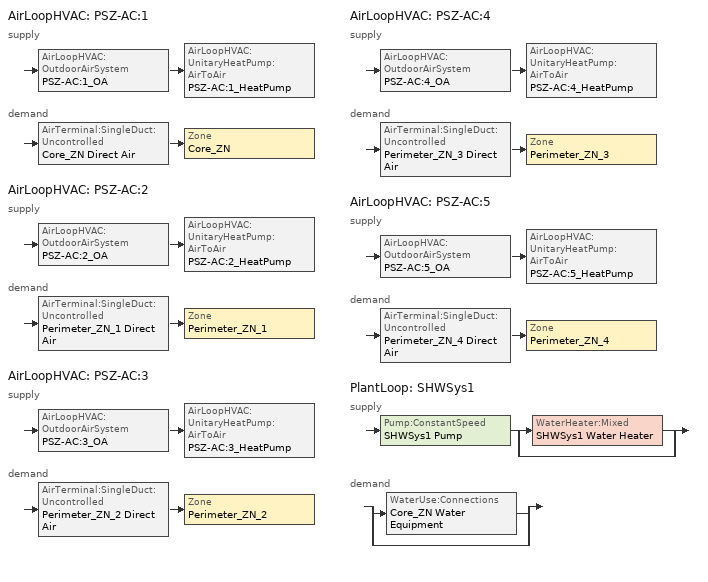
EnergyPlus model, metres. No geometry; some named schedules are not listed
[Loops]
AirLoopHVAC 'PSZ-AC:1'
 supply: AirLoopHVAC:OutdoorAirSystem 'PSZ-AC:1_OA' > AirLoopHVAC:UnitaryHeatPump:AirToAir 'PSZ-AC:1_HeatPump'
 demand: AirTerminal:SingleDuct:Uncontrolled 'Core_ZN Direct Air' > Zone 'Core_ZN'
AirLoopHVAC 'PSZ-AC:2'
 supply: AirLoopHVAC:OutdoorAirSystem 'PSZ-AC:2_OA' > AirLoopHVAC:UnitaryHeatPump:AirToAir 'PSZ-AC:2_HeatPump'
 demand: AirTerminal:SingleDuct:Uncontrolled 'Perimeter_ZN_1 Direct Air' > Zone 'Perimeter_ZN_1'
AirLoopHVAC 'PSZ-AC:3'
 supply: AirLoopHVAC:OutdoorAirSystem 'PSZ-AC:3_OA' > AirLoopHVAC:UnitaryHeatPump:AirToAir 'PSZ-AC:3_HeatPump'
 demand: AirTerminal:SingleDuct:Uncontrolled 'Perimeter_ZN_2 Direct Air' > Zone 'Perimeter_ZN_2'
AirLoopHVAC 'PSZ-AC:4'
 supply: AirLoopHVAC:OutdoorAirSystem 'PSZ-AC:4_OA' > AirLoopHVAC:UnitaryHeatPump:AirToAir 'PSZ-AC:4_HeatPump'
 demand: AirTerminal:SingleDuct:Uncontrolled 'Perimeter_ZN_3 Direct Air' > Zone 'Perimeter_ZN_3'
AirLoopHVAC 'PSZ-AC:5'
 supply: AirLoopHVAC:OutdoorAirSystem 'PSZ-AC:5_OA' > AirLoopHVAC:UnitaryHeatPump:AirToAir 'PSZ-AC:5_HeatPump'
 demand: AirTerminal:SingleDuct:Uncontrolled 'Perimeter_ZN_4 Direct Air' > Zone 'Perimeter_ZN_4'
PlantLoop 'SHWSys1'
 supply: Pump:ConstantSpeed 'SHWSys1 Pump' > split
  | WaterHeater:Mixed 'SHWSys1 Water Heater'
  | bypass
 demand: split
  | WaterUse:Connections 'Core_ZN Water Equipment'
  | bypass
[Sizing:Zone] Zone Cooling Design Supply Air Temperature Input Method=SupplyAirTemperature; Zone Cooling Design Supply Air Temperature {C}=12.8; Zone Heating Design Supply Air Temperature Input Method=SupplyAirTemperature; Zone Heating Design Supply Air Temperature {C}=40; Zone Cooling Design Supply Air Humidity Ratio {kgWater/kgDryAir}=0.0085; Zone Heating Design Supply Air Humidity Ratio {kgWater/kgDryAir}=0.008; Zone Heating Sizing Factor=0; Zone Cooling Sizing Factor=0; Cooling Design Air Flow Method=DesignDay; Cooling Design Air Flow Rate {m3/s}=0; Cooling Minimum Air Flow {m3/s}=0; Cooling Minimum Air Flow Fraction=0; Heating Design Air Flow Method=DesignDay; Heating Design Air Flow Rate {m3/s}=0
Name | Design Specification Outdoor Air Object
Core_ZN | SZ DSOA Core_ZN
Perimeter_ZN_1 | SZ DSOA Perimeter_ZN_1
Perimeter_ZN_2 | SZ DSOA Perimeter_ZN_2
Perimeter_ZN_3 | SZ DSOA Perimeter_ZN_3
Perimeter_ZN_4 | SZ DSOA Perimeter_ZN_4
[DesignSpecification:OutdoorAir] Outdoor Air Method=Flow/Area; Outdoor Air Flow per Zone Floor Area {m3/s-m2}=0.000431773; Outdoor Air Flow per Zone {m3/s}=0
SZ DSOA Core_ZN; SZ DSOA Perimeter_ZN_1; SZ DSOA Perimeter_ZN_2; SZ DSOA Perimeter_ZN_3; SZ DSOA Perimeter_ZN_4
[Sizing:System] Type of Load to Size On=Sensible; Design Outdoor Air Flow Rate {m3/s}=AUTOSIZE; Central Heating Maximum System Air Flow Ratio=0.3; Preheat Design Temperature {C}=7; Preheat Design Humidity Ratio {kgWater/kgDryAir}=0.008; Precool Design Temperature {C}=12.8; Precool Design Humidity Ratio {kgWater/kgDryAir}=0.008; Central Cooling Design Supply Air Temperature {C}=12.8; Central Heating Design Supply Air Temperature {C}=40; Type of Zone Sum to Use=NonCoincident; 100% Outdoor Air in Cooling=No; 100% Outdoor Air in Heating=No; Central Cooling Design Supply Air Humidity Ratio {kgWater/kgDryAir}=0.0085; Central Heating Design Supply Air Humidity Ratio {kgWater/kgDryAir}=0.008; Cooling Supply Air Flow Rate Method=DesignDay; Cooling Supply Air Flow Rate {m3/s}=0; Heating Supply Air Flow Rate Method=DesignDay; Heating Supply Air Flow Rate {m3/s}=0; System Outdoor Air Method=ZoneSum; Zone Maximum Outdoor Air Fraction=1; Cooling Design Capacity Method=CoolingDesignCapacity; Cooling Design Capacity {W}=autosize; Heating Design Capacity Method=HeatingDesignCapacity; Heating Design Capacity {W}=autosize; Central Cooling Capacity Control Method=OnOff
PSZ-AC:1; PSZ-AC:2; PSZ-AC:3; PSZ-AC:4; PSZ-AC:5
[Sizing:Plant]
SHWSys1: Loop Type=Heating; Design Loop Exit Temperature {C}=48.89; Loop Design Temperature Difference {deltaC}=5
[ZoneControl:Thermostat] Control Type Schedule=Dual Zone Control Type Sched
Name | Zone or ZoneList | Control 1
Core_ZN Thermostat | Core_ZN | Core_ZN DualSPSched
Perimeter_ZN_1 Thermostat | Perimeter_ZN_1 | Perimeter_ZN_1 DualSPSched
Perimeter_ZN_2 Thermostat | Perimeter_ZN_2 | Perimeter_ZN_2 DualSPSched
Perimeter_ZN_3 Thermostat | Perimeter_ZN_3 | Perimeter_ZN_3 DualSPSched
Perimeter_ZN_4 Thermostat | Perimeter_ZN_4 | Perimeter_ZN_4 DualSPSched
[ThermostatSetpoint:DualSetpoint] Heating Setpoint Temperature Schedule=HTGSETP_SCH_NO_OPTIMUM; Cooling Setpoint Temperature Schedule=CLGSETP_SCH_NO_OPTIMUM
Core_ZN DualSPSched; Perimeter_ZN_1 DualSPSched; Perimeter_ZN_2 DualSPSched; Perimeter_ZN_3 DualSPSched; Perimeter_ZN_4 DualSPSched
[AirTerminal:SingleDuct:Uncontrolled] Availability Schedule=ALWAYS_ON; Maximum Air Flow Rate {m3/s}=AUTOSIZE
Core_ZN Direct Air; Perimeter_ZN_1 Direct Air; Perimeter_ZN_2 Direct Air; Perimeter_ZN_3 Direct Air; Perimeter_ZN_4 Direct Air
[Zone equipment]
Core_ZN: Core_ZN Direct Air
Perimeter_ZN_1: Perimeter_ZN_1 Direct Air
Perimeter_ZN_2: Perimeter_ZN_2 Direct Air
Perimeter_ZN_3: Perimeter_ZN_3 Direct Air
Perimeter_ZN_4: Perimeter_ZN_4 Direct Air
[Fan:OnOff] Availability Schedule=HVACOperationSchd; Fan Total Efficiency=0.55575; Pressure Rise {Pa}=622.5; Maximum Flow Rate {m3/s}=AUTOSIZE; Motor Efficiency=0.855; Motor In Airstream Fraction=1; Fan Efficiency Ratio Function of Speed Ratio Curve=0.55575
PSZ-AC:1 Fan; PSZ-AC:2 Fan; PSZ-AC:3 Fan; PSZ-AC:4 Fan; PSZ-AC:5 Fan
[Coil:Cooling:DX:SingleSpeed] Availability Schedule=ALWAYS_ON; Gross Rated Total Cooling Capacity {W}=AUTOSIZE; Gross Rated Sensible Heat Ratio=AUTOSIZE; Gross Rated Cooling COP {W/W}=4.11713; Rated Air Flow Rate {m3/s}=AUTOSIZE; Total Cooling Capacity Function of Temperature Curve=HPACCoolCapFT; Total Cooling Capacity Function of Flow Fraction Curve=HPACCoolCapFFF; Energy Input Ratio Function of Temperature Curve=HPACCOOLEIRFT; Energy Input Ratio Function of Flow Fraction Curve=HPACCOOLEIRFFF; Part Load Fraction Correlation Curve=HPACCOOLPLFFPLR
PSZ-AC:1 Heat Pump DX Cooling Coil; PSZ-AC:2 Heat Pump DX Cooling Coil; PSZ-AC:3 Heat Pump DX Cooling Coil; PSZ-AC:4 Heat Pump DX Cooling Coil; PSZ-AC:5 Heat Pump DX Cooling Coil
[Coil:Heating:DX:SingleSpeed] Availability Schedule=ALWAYS_ON; Gross Rated Heating Capacity {W}=AUTOSIZE; Gross Rated Heating COP {W/W}=3.3592; Rated Air Flow Rate {m3/s}=AUTOSIZE; Heating Capacity Function of Temperature Curve=HPACHeatCapFT; Heating Capacity Function of Flow Fraction Curve=HPACHeatCapFFF; Energy Input Ratio Function of Temperature Curve=HPACHeatEIRFT; Energy Input Ratio Function of Flow Fraction Curve=HPACHeatEIRFFF; Part Load Fraction Correlation Curve=HPACCOOLPLFFPLR; Defrost Energy Input Ratio Function of Temperature Curve=HPACCOOLEIRFT; Minimum Outdoor Dry-Bulb Temperature for Compressor Operation {C}=-12.2; Maximum Outdoor Dry-Bulb Temperature for Defrost Operation {C}=1.67; Crankcase Heater Capacity {W}=50; Maximum Outdoor Dry-Bulb Temperature for Crankcase Heater Operation {C}=4.4; Defrost Strategy=ReverseCycle; Defrost Control=OnDemand; Resistive Defrost Heater Capacity {W}=AUTOSIZE
PSZ-AC:1 Heat Pump DX Heating Coil; PSZ-AC:2 Heat Pump DX Heating Coil; PSZ-AC:3 Heat Pump DX Heating Coil; PSZ-AC:4 Heat Pump DX Heating Coil; PSZ-AC:5 Heat Pump DX Heating Coil
[Coil:Heating:Fuel] Availability Schedule=ALWAYS_ON; Fuel Type=NaturalGas; Burner Efficiency=0.8; Nominal Capacity {W}=AUTOSIZE
PSZ-AC:1 Heat Pump DX Supp Heating Coil; PSZ-AC:2 Heat Pump DX Supp Heating Coil; PSZ-AC:3 Heat Pump DX Supp Heating Coil; PSZ-AC:4 Heat Pump DX Supp Heating Coil; PSZ-AC:5 Heat Pump DX Supp Heating Coil
[AirLoopHVAC:UnitaryHeatPump:AirToAir] Availability Schedule=ALWAYS_ON; Cooling Supply Air Flow Rate {m3/s}=AUTOSIZE; Heating Supply Air Flow Rate {m3/s}=AUTOSIZE; No Load Supply Air Flow Rate {m3/s}=AUTOSIZE; Maximum Supply Air Temperature from Supplemental Heater {C}=AUTOSIZE; Maximum Outdoor Dry-Bulb Temperature for Supplemental Heater Operation {C}=4.44; Fan Placement=BlowThrough; Supply Air Fan Operating Mode Schedule=HVACOperationSchd
Name | Controlling Zone or Thermostat Location | Supply Air Fan | Heating Coil | Cooling Coil | Supplemental Heating Coil
PSZ-AC:1_HeatPump | Core_ZN | PSZ-AC:1 Fan | PSZ-AC:1 Heat Pump DX Heating Coil | PSZ-AC:1 Heat Pump DX Cooling Coil | PSZ-AC:1 Heat Pump DX Supp Heating Coil
PSZ-AC:2_HeatPump | Perimeter_ZN_1 | PSZ-AC:2 Fan | PSZ-AC:2 Heat Pump DX Heating Coil | PSZ-AC:2 Heat Pump DX Cooling Coil | PSZ-AC:2 Heat Pump DX Supp Heating Coil
PSZ-AC:3_HeatPump | Perimeter_ZN_2 | PSZ-AC:3 Fan | PSZ-AC:3 Heat Pump DX Heating Coil | PSZ-AC:3 Heat Pump DX Cooling Coil | PSZ-AC:3 Heat Pump DX Supp Heating Coil
PSZ-AC:4_HeatPump | Perimeter_ZN_3 | PSZ-AC:4 Fan | PSZ-AC:4 Heat Pump DX Heating Coil | PSZ-AC:4 Heat Pump DX Cooling Coil | PSZ-AC:4 Heat Pump DX Supp Heating Coil
PSZ-AC:5_HeatPump | Perimeter_ZN_4 | PSZ-AC:5 Fan | PSZ-AC:5 Heat Pump DX Heating Coil | PSZ-AC:5 Heat Pump DX Cooling Coil | PSZ-AC:5 Heat Pump DX Supp Heating Coil
[Controller:OutdoorAir] Minimum Outdoor Air Flow Rate {m3/s}=AUTOSIZE; Maximum Outdoor Air Flow Rate {m3/s}=AUTOSIZE; Economizer Control Type=NoEconomizer; Economizer Control Action Type=ModulateFlow; Economizer Maximum Limit Dry-Bulb Temperature {C}=28; Economizer Maximum Limit Enthalpy {J/kg}=64000; Economizer Minimum Limit Dry-Bulb Temperature {C}=0; Lockout Type=NoLockout; Minimum Limit Type=FixedMinimum; Minimum Outdoor Air Schedule=MinOA_MotorizedDamper_Sched
PSZ-AC:1_OA_Controller; PSZ-AC:2_OA_Controller; PSZ-AC:3_OA_Controller; PSZ-AC:4_OA_Controller; PSZ-AC:5_OA_Controller
[AirLoopHVAC] Design Supply Air Flow Rate {m3/s}=AUTOSIZE
PSZ-AC:1; PSZ-AC:2; PSZ-AC:3; PSZ-AC:4; PSZ-AC:5
[Pump:ConstantSpeed]
SHWSys1 Pump: Design Flow Rate {m3/s}=autosize; Design Pump Head {Pa}=0.001; Design Power Consumption {W}=AUTOSIZE; Motor Efficiency=0.3; Fraction of Motor Inefficiencies to Fluid Stream=0; Pump Control Type=Intermittent
[WaterHeater:Mixed]
SHWSys1 Water Heater: Tank Volume {m3}=0.1514; Setpoint Temperature Schedule=SHWSys1 Water Heater Setpoint Temperature Schedule; Deadband Temperature Difference {deltaC}=2; Maximum Temperature Limit {C}=82.2222; Heater Control Type=Cycle; Heater Maximum Capacity {W}=11722.84; Heater Fuel Type=electricity; Heater Thermal Efficiency=1; Off Cycle Parasitic Fuel Consumption Rate {W}=571; Off Cycle Parasitic Fuel Type=electricity; Off Cycle Parasitic Heat Fraction to Tank=0.8; On Cycle Parasitic Fuel Consumption Rate {W}=571; On Cycle Parasitic Fuel Type=electricity; Ambient Temperature Indicator=zone; Ambient Temperature Zone=CORE_ZN; Off Cycle Loss Coefficient to Ambient Temperature {W/K}=1.20598; On Cycle Loss Coefficient to Ambient Temperature {W/K}=1.20598; Peak Use Flow Rate {m3/s}=4.048e-06; Use Flow Rate Fraction Schedule=BLDG_SWH_SCH
[PlantLoop]
SHWSys1: Fluid Type=Water; Plant Equipment Operation Scheme=SHWSys1 Loop Operation Scheme List; Maximum Loop Temperature {C}=48.89; Minimum Loop Temperature {C}=10; Maximum Loop Flow Rate {m3/s}=AUTOSIZE; Minimum Loop Flow Rate {m3/s}=0; Plant Loop Volume {m3}=AUTOSIZE; Load Distribution Scheme=Optimal
[PlantEquipmentList]
SHWSys1 Equipment List: SHWSys1 Water Heater
[PlantEquipmentOperation:HeatingLoad]
SHWSys1 Operation Scheme: Load Range 1 Lower Limit {W}=0; Load Range 1 Upper Limit {W}=1000000000000000; Range 1 Equipment List=SHWSys1 Equipment List
[PlantEquipmentOperationSchemes]
SHWSys1 Loop Operation Scheme List: Control Scheme 1=SHWSys1 Operation Scheme; Control Scheme 1 Schedule=PlantOnSched
[AvailabilityManager:NightCycle] Applicability Schedule=Always_On; Fan Schedule=HVACOperationSchd; Control Type=CycleOnAny; Thermostat Tolerance {deltaC}=1; Cycling Run Time Control Type=FixedRunTime; Cycling Run Time {s}=1800
PSZ-AC:1 Availability Manager; PSZ-AC:2 Availability Manager; PSZ-AC:3 Availability Manager; PSZ-AC:4 Availability Manager; PSZ-AC:5 Availability Manager
[SetpointManager:Scheduled]
SHWSys1 Loop Setpoint Manager: Control Variable=Temperature; Schedule=SHWSys1-Loop-Temp-Schedule; Setpoint Node or NodeList=SHWSys1 Supply Outlet Node
[SetpointManager:SingleZone:Reheat] Control Variable=Temperature; Minimum Supply Air Temperature {C}=12.8; Maximum Supply Air Temperature {C}=40
Name | Control Zone | Setpoint Node or NodeList
SupAirTemp MngrCore_ZN | Core_ZN | PSZ-AC:1 Supply Equipment Outlet Node
SupAirTemp MngrPerimeter_ZN_1 | Perimeter_ZN_1 | PSZ-AC:2 Supply Equipment Outlet Node
SupAirTemp MngrPerimeter_ZN_2 | Perimeter_ZN_2 | PSZ-AC:3 Supply Equipment Outlet Node
SupAirTemp MngrPerimeter_ZN_3 | Perimeter_ZN_3 | PSZ-AC:4 Supply Equipment Outlet Node
SupAirTemp MngrPerimeter_ZN_4 | Perimeter_ZN_4 | PSZ-AC:5 Supply Equipment Outlet Node
[SetpointManager:MixedAir] Control Variable=Temperature
Name | Setpoint Node or NodeList
PSZ-AC:1_OAMixed Air Temp Manager | PSZ-AC:1_OA-PSZ-AC:1_FanNode
PSZ-AC:2_OAMixed Air Temp Manager | PSZ-AC:2_OA-PSZ-AC:2_FanNode
PSZ-AC:3_OAMixed Air Temp Manager | PSZ-AC:3_OA-PSZ-AC:3_FanNode
PSZ-AC:4_OAMixed Air Temp Manager | PSZ-AC:4_OA-PSZ-AC:4_FanNode
PSZ-AC:5_OAMixed Air Temp Manager | PSZ-AC:5_OA-PSZ-AC:5_FanNode
[WaterUse:Equipment]
Core_ZN Water Equipment: Peak Flow Rate {m3/s}=4.048e-06; Flow Rate Fraction Schedule=BLDG_SWH_SCH; Target Temperature Schedule=Core_ZN Water Equipment Temp Sched; Hot Water Supply Temperature Schedule=Core_ZN Water Equipment Hot Supply Temp Sched; Zone=Core_ZN; Sensible Fraction Schedule=Core_ZN Water Equipment Sensible fract sched; Latent Fraction Schedule=Core_ZN Water Equipment Latent fract sched
[WaterUse:Connections]
Core_ZN Water Equipment: Water Use Equipment 1=Core_ZN Water Equipment
[EnergyManagementSystem:Sensor]
Name | Output:Variable or Output:Meter Index Key | Output:Variable or Output:Meter
Core_ZN_LSr | Core_ZN | Zone Lights Electric Power
Core_ZN_Occ_Sensor | Core_ZN | People Occupant Count
Perimeter_ZN_1_LSr | Perimeter_ZN_1 | Zone Lights Electric Power
Perimeter_ZN_1_Occ_Sensor | Perimeter_ZN_1 | People Occupant Count
Perimeter_ZN_2_LSr | Perimeter_ZN_2 | Zone Lights Electric Power
Perimeter_ZN_2_Occ_Sensor | Perimeter_ZN_2 | People Occupant Count
Perimeter_ZN_3_LSr | Perimeter_ZN_3 | Zone Lights Electric Power
Perimeter_ZN_3_Occ_Sensor | Perimeter_ZN_3 | People Occupant Count
Perimeter_ZN_4_LSr | Perimeter_ZN_4 | Zone Lights Electric Power
Perimeter_ZN_4_Occ_Sensor | Perimeter_ZN_4 | People Occupant Count
[EnergyManagementSystem:InternalVariable] Internal Data Type=Zone Floor Area
Name | Internal Data Index Key
Core_ZN_Area | Core_ZN
Perimeter_ZN_1_Area | Perimeter_ZN_1
Perimeter_ZN_2_Area | Perimeter_ZN_2
Perimeter_ZN_3_Area | Perimeter_ZN_3
Perimeter_ZN_4_Area | Perimeter_ZN_4
[EnergyManagementSystem:Actuator] Actuated Component Type=Lights; Actuated Component Control Type=Electric Power Level
Name | Actuated Component Unique
Core_ZN_Light_Actuator | Core_ZN_lights
Perimeter_ZN_1_Light_Actuator | Perimeter_ZN_1_lights
Perimeter_ZN_2_Light_Actuator | Perimeter_ZN_2_lights
Perimeter_ZN_3_Light_Actuator | Perimeter_ZN_3_lights
Perimeter_ZN_4_Light_Actuator | Perimeter_ZN_4_lights
[EnergyManagementSystem:Program]
SET_Core_ZN_Light_EMS_Program: SET Core_ZN_LSr_IP=0.093*Core_ZN_LSr/Core_ZN_Area; IF (Core_ZN_Occ_Sensor <= 0) && (Core_ZN_LSr_IP >= 0.02); SET Core_ZN_Light_Actuator = 0.02*Core_ZN_Area/0.09290304; ELSE; SET Core_ZN_Light_Actuator = NULL; ENDIF
SET_Perimeter_ZN_1_Light_EMS_Program: SET Perimeter_ZN_1_LSr_IP=0.093*Perimeter_ZN_1_LSr/Perimeter_ZN_1_Area; IF (Perimeter_ZN_1_Occ_Sensor <= 0) && (Perimeter_ZN_1_LSr_IP >= 0.02); SET Perimeter_ZN_1_Light_Actuator = 0.02*Perimeter_ZN_1_Area/0.09290304; ELSE; SET Perimeter_ZN_1_Light_Actuator = NULL; ENDIF
SET_Perimeter_ZN_2_Light_EMS_Program: SET Perimeter_ZN_2_LSr_IP=0.093*Perimeter_ZN_2_LSr/Perimeter_ZN_2_Area; IF (Perimeter_ZN_2_Occ_Sensor <= 0) && (Perimeter_ZN_2_LSr_IP >= 0.02); SET Perimeter_ZN_2_Light_Actuator = 0.02*Perimeter_ZN_2_Area/0.09290304; ELSE; SET Perimeter_ZN_2_Light_Actuator = NULL; ENDIF
SET_Perimeter_ZN_3_Light_EMS_Program: SET Perimeter_ZN_3_LSr_IP=0.093*Perimeter_ZN_3_LSr/Perimeter_ZN_3_Area; IF (Perimeter_ZN_3_Occ_Sensor <= 0) && (Perimeter_ZN_3_LSr_IP >= 0.02); SET Perimeter_ZN_3_Light_Actuator = 0.02*Perimeter_ZN_3_Area/0.09290304; ELSE; SET Perimeter_ZN_3_Light_Actuator = NULL; ENDIF
SET_Perimeter_ZN_4_Light_EMS_Program: SET Perimeter_ZN_4_LSr_IP=0.093*Perimeter_ZN_4_LSr/Perimeter_ZN_4_Area; IF (Perimeter_ZN_4_Occ_Sensor <= 0) && (Perimeter_ZN_4_LSr_IP >= 0.02); SET Perimeter_ZN_4_Light_Actuator = 0.02*Perimeter_ZN_4_Area/0.09290304; ELSE; SET Perimeter_ZN_4_Light_Actuator = NULL; ENDIF
[EnergyManagementSystem:ProgramCallingManager]
SET_Core_ZN_Light_EMS_Program_Prog_Manager: BeginTimestepBeforePredictor; SET_Core_ZN_Light_EMS_Program
SET_Perimeter_ZN_1_Light_EMS_Program_Prog_Manager: BeginTimestepBeforePredictor; SET_Perimeter_ZN_1_Light_EMS_Program
SET_Perimeter_ZN_2_Light_EMS_Program_Prog_Manager: BeginTimestepBeforePredictor; SET_Perimeter_ZN_2_Light_EMS_Program
SET_Perimeter_ZN_3_Light_EMS_Program_Prog_Manager: BeginTimestepBeforePredictor; SET_Perimeter_ZN_3_Light_EMS_Program
SET_Perimeter_ZN_4_Light_EMS_Program_Prog_Manager: BeginTimestepBeforePredictor; SET_Perimeter_ZN_4_Light_EMS_Program
[Curve:Quadratic]
Name | Coefficient1 Constant | Coefficient2 x | Coefficient3 x**2 | Minimum Value of x | Maximum Value of x
HPACCoolCapFFF | 0.8 | 0.2 | 0 | 0.5 | 1.5
HPACCOOLEIRFFF | 1.156 | -0.1816 | 0.0256 | 0.5 | 1.5
HPACCOOLPLFFPLR | 0.85 | 0.15 | 0 | 0 | 1
HPACHeatEIRFFF | 1.3824 | -0.4336 | 0.0512 | 0 | 1
[Curve:Biquadratic] Minimum Value of x=12.77778; Maximum Value of x=23.88889; Minimum Value of y=21.11111; Maximum Value of y=46.11111
Name | Coefficient1 Constant | Coefficient2 x | Coefficient3 x**2 | Coefficient4 y | Coefficient5 y**2 | Coefficient6 x*y
HPACCoolCapFT | 0.766956 | 0.0107756 | -4.14703e-05 | 0.00134961 | -0.000261144 | 0.000457488
HPACCOOLEIRFT | 0.297145 | 0.0430933 | -0.000748766 | 0.00597727 | 0.000482112 | -0.000956448
[Curve:Cubic]
Name | Coefficient1 Constant | Coefficient2 x | Coefficient3 x**2 | Coefficient4 x**3 | Minimum Value of x | Maximum Value of x
HPACHeatCapFT | 0.758746 | 0.027626 | 0.000148716 | 3.4992e-06 | -20 | 20
HPACHeatCapFFF | 0.84 | 0.16 | 0 | 0 | 0.5 | 1.5
HPACHeatEIRFT | 1.19248 | -0.0300438 | 0.00103745 | -2.3328e-05 | -20 | 20
